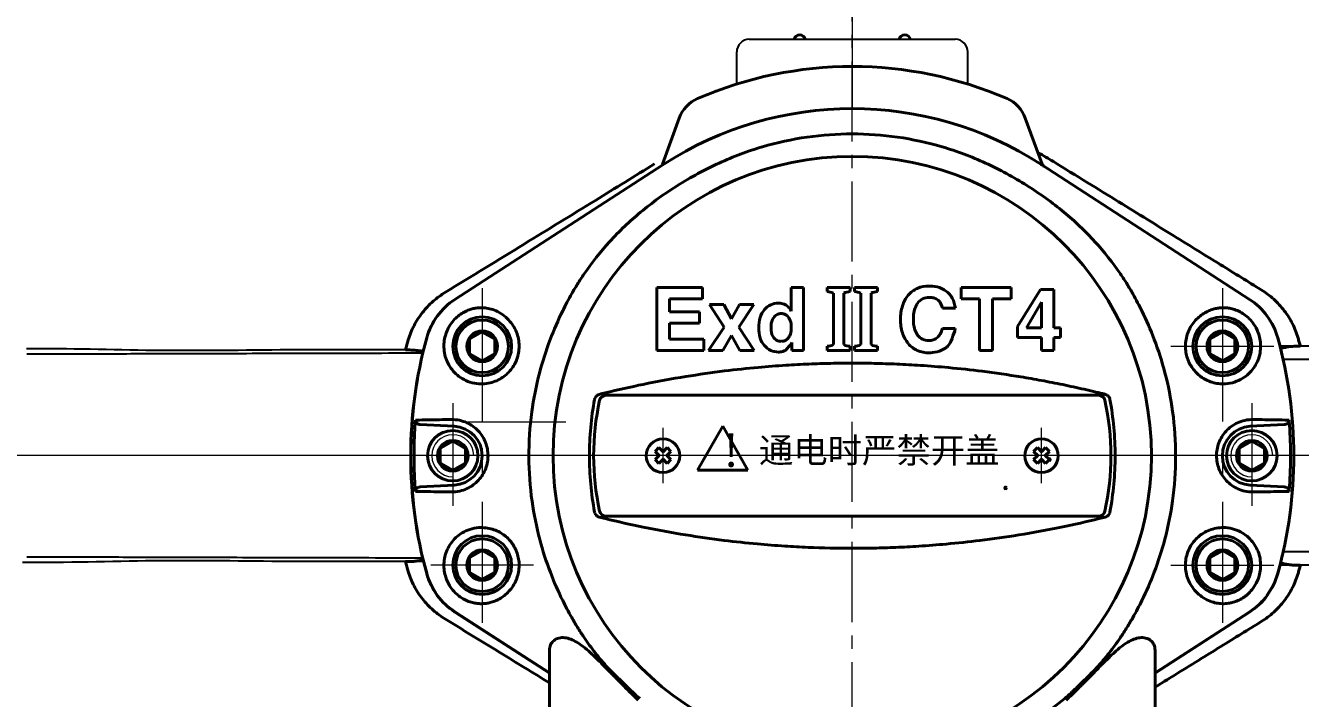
# Model space of a CAD drawing. Header units: millimetres. Extents: x 1758 to 4202, y 581 to 2263.
# Drawn here: x 2433.2 to 2736.7, y 1744.8 to 1904.9 of the extents above; entities that cross this region are included whole.
import ezdxf

# ---------------------------------------------------------------- set-up
doc = ezdxf.new("R2010")
doc.units = ezdxf.units.MM
doc.linetypes.add('CENTER', pattern=[50.8, 31.75, -6.35, 6.35, -6.35])
doc.linetypes.add('CENTER2', pattern=[28.575, 19.05, -3.175, 3.175, -3.175])
for name, color, linetype, lineweight in [('1CEN', 4, 'CENTER2', 9), ('3-细实线', 5, 'Continuous', 9), ('center', 1, 'CENTER', 9), ('中心线', 14, 'CENTER', 9), ('尺寸', 3, 'Continuous', 9), ('标注', 3, 'Continuous', 13), ('粗实线', 7, 'Continuous', 40)]:
    doc.layers.add(name, color=color, linetype=linetype, lineweight=lineweight)
doc.styles.add('01', font='txt.shx')
doc.styles.add('STYLE1', font='txt.shx', dxfattribs={"width": 0.8, "height": 3, "bigfont": 'gbcbig.shx'})
doc.dimstyles.new('工程标注', dxfattribs={"dimtxt": 6, "dimasz": 5, "dimexe": 1, "dimexo": 0, "dimgap": 1, "dimtad": 1, "dimdec": 0, "dimdsep": 46, "dimtxsty": 'STYLE1', "dimcen": 1, "dimclrd": 256, "dimclrt": 256, "dimadec": 0, "dimazin": 2, "dimtfac": 1, "dimtdec": 0, "dimtmove": 0, "dimatfit": 3, "dimfxl": 0, "dimtolj": 1, "dimarcsym": 0})

# ---------------------------------------------------------------- blocks, each defined once
blk = doc.blocks.new('*D23')
at = {"layer": 'DEFPOINTS', "color": 0, "ltscale": 10, "transparency": 16777216}
for p in [(3073.65, 2151.74), (2110.95, 2095.16), (3073.65, 1889.99)]:
    blk.add_point(p, dxfattribs=at)
at = {"layer": '尺寸', "color": 0, "lineweight": -2, "ltscale": 10, "transparency": 16777216}
for p, q in [((2110.95, 2095.16), (2110.95, 2152.74)), ((3073.65, 1889.99), (3073.65, 2152.74))]:
    blk.add_line(p, q, dxfattribs=at)
at = {"layer": '尺寸', "lineweight": -2, "ltscale": 10, "transparency": 16777216}
blk.add_line((2115.95, 2151.74), (3068.65, 2151.74), dxfattribs=at)
at = {"layer": '尺寸', "ltscale": 10, "transparency": 16777216}
for points in [[(2115.95, 2152.57), (2115.95, 2150.91), (2110.95, 2151.74)], [(3068.65, 2152.57), (3068.65, 2150.91), (3073.65, 2151.74)]]:
    blk.add_solid(points, dxfattribs=at)
at = {"layer": '尺寸', "ltscale": 10, "transparency": 16777216, "insert": (2592.3, 2160.24), "char_height": 3, "attachment_point": 5, "style": 'STYLE1'}
blk.add_mtext('\\A1;{\\H5x;963}', dxfattribs=at)

msp = doc.modelspace()

# ---------------------------------------------------------------- hatches: boundary and pattern name
at = {"layer": '粗实线'}
for points in [[(2676.73, 1801.611, 1), (2677.13, 1801.611, 1)], [(2666.279, 1794.879, 1), (2666.679, 1794.879, 1)]]:
    msp.add_hatch(color=256, dxfattribs=at).paths.add_polyline_path(points)

# ---------------------------------------------------------------- linework, layer by layer
at = {"color": 7, "linetype": 'Continuous'}
for p, q in [((2605.497, 1901.593), (2654.497, 1901.593)), ((2602.497, 1890.984), (2602.497, 1898.593)), ((2657.497, 1890.984), (2657.497, 1898.593)), ((2585.193, 1871.867), (2535.526, 1839.744)), ((2724.468, 1839.744), (2674.801, 1871.867)), ((2535.526, 1765.442), (2557.93, 1750.952)), ((2702.064, 1750.952), (2724.468, 1765.442))]:
    msp.add_line(p, q, dxfattribs=at)
for centre, radius, start, end in [((2605.497, 1898.593), 3, 90, 180), ((2654.497, 1898.593), 3, 0, 90), ((2629.997, 1802.593), 82.5, 57.10668, 122.89332), ((2544.215, 1826.309), 16, 122.89332, 164.54569), ((2715.779, 1826.309), 16, 15.45431, 57.10668), ((2629.997, 1802.593), 105, 164.54569, 195.45431), ((2629.997, 1802.593), 105, 344.54569, 15.45431), ((2544.215, 1778.877), 16, 195.45431, 237.10668), ((2715.779, 1778.877), 16, 302.89332, 344.54569)]:
    msp.add_arc(centre, radius, start, end, dxfattribs=at)
for points, start_tangent, end_tangent in [([(2524.247, 1827.728), (2495.867, 1827.72), (2463.738, 1827.573), (2433.483, 1827.955)], (-0.9999996, 0.0009144), (-0.999906, -0.0137125)), ([(2527.854, 1826.92), (2514.729, 1826.889), (2502.439, 1826.859), (2491.065, 1826.83), (2480.636, 1826.803), (2471.087, 1826.776), (2462.333, 1826.752), (2454.288, 1826.728), (2446.863, 1826.706), (2439.966, 1826.685), (2433.497, 1826.665)], (-0.9999975, -0.0022498), (-0.999995, -0.0031509)), ([(2433.497, 1778.521), (2439.974, 1778.501), (2446.915, 1778.48), (2454.405, 1778.457), (2462.521, 1778.434), (2471.338, 1778.409), (2480.93, 1778.382), (2491.365, 1778.355), (2502.696, 1778.326), (2514.895, 1778.296), (2527.854, 1778.266)], (0.999995, -0.0031509), (0.9999975, -0.0022498)), ([(2432.497, 1777.25), (2463.74, 1777.613), (2495.868, 1777.466), (2528.049, 1777.463)], (0.999906, -0.0137125), (0.9999996, 0.0009144))]:
    msp.add_spline(points, degree=3, dxfattribs=dict(at, start_tangent=start_tangent, end_tangent=end_tangent))
for points, knots in [([(2907.997, 1828.553), (2898.65, 1828.597), (2878.845, 1828.656), (2849.15, 1828.667), (2819.096, 1828.647), (2789.794, 1828.635), (2760.731, 1828.632), (2741.374, 1828.618), (2731.724, 1828.605)], [69.5045355, 69.5045355, 69.5045355, 69.5045355, 97.5455312, 128.9203692, 158.5882228, 187.7080065, 216.8269769, 245.7774493, 245.7774493, 245.7774493, 245.7774493]), ([(2907.997, 1825.294), (2902.681, 1825.306), (2890.213, 1825.331), (2869.99, 1825.366), (2846.647, 1825.397), (2821.316, 1825.422), (2793.786, 1825.442), (2763.938, 1825.453), (2743.231, 1825.454), (2732.478, 1825.453)], [69.5005712, 69.5005712, 69.5005712, 69.5005712, 85.4477395, 106.904581, 130.1700807, 155.4757981, 182.8995495, 212.7602125, 245.0191428, 245.0191428, 245.0191428, 245.0191428]), ([(2731.724, 1776.581), (2741.374, 1776.568), (2751.36, 1776.561), (2761.346, 1776.557), (2761.682, 1776.557)], [0, 0, 0, 0, 28.9496047, 29.9580556, 29.9580556, 29.9580556, 29.9580556])]:
    msp.add_open_spline(points, degree=3, knots=knots, dxfattribs=at)
msp.add_open_spline([(2732.478, 1779.733), (2742.213, 1779.732), (2751.948, 1779.732), (2761.682, 1779.734)], degree=3, dxfattribs=at)
at = {"layer": '1CEN', "color": 1}
for p, q in [((2629.997, 1505.808), (2629.997, 2085.56)), ((3097.997, 1802.593), (2176.178, 1802.593))]:
    msp.add_line(p, q, dxfattribs=at)
at = {"layer": '3-细实线', "color": 1}
msp.add_line((2757.385, 1802.593), (2093.072, 1802.593), dxfattribs=at)
at = {"layer": 'center', "ltscale": 10}
msp.add_line((2629.997, 2061.907), (2629.997, 1884.996), dxfattribs=at)
at = {"layer": 'DEFPOINTS', "color": 0, "linetype": 'ByBlock'}
msp.add_point((2631.175, 1798.505), dxfattribs=at)
at = {"layer": '中心线'}
for p, q in [((2541.915, 1842.408), (2541.915, 1762.778)), ((2718.079, 1842.408), (2718.079, 1762.778)), ((2705.838, 1828.566), (2730.32, 1828.566)), ((2534.908, 1815.08), (2534.908, 1790.599)), ((2725.086, 1815.08), (2725.086, 1790.599)), ((2561.853, 1810.519), (2537.371, 1810.519)), ((2584.955, 1796.006), (2584.955, 1809.18)), ((2584.955, 1796.006), (2584.955, 1809.18)), ((2675.039, 1796.006), (2675.039, 1809.18)), ((2675.039, 1796.006), (2675.039, 1809.18)), ((2554.156, 1776.518), (2529.674, 1776.518)), ((2705.838, 1776.518), (2730.32, 1776.518))]:
    msp.add_line(p, q, dxfattribs=at)
at = {"layer": '标注'}
for centre in [(2534.908, 1802.542), (2725.086, 1802.542)]:
    msp.add_arc(centre, 5.004, 0.58189, 270, dxfattribs=at)
at = {"layer": '粗实线', "color": 0}
for p, q in [((2584.822, 1871.909), (2588.813, 1882.874)), ((2671.181, 1882.874), (2675.172, 1871.909)), ((2535.437, 1839.728), (2584.9, 1871.718)), ((2674.765, 1871.921), (2674.839, 1871.877)), ((2674.843, 1871.881), (2675.094, 1871.718)), ((2724.557, 1839.728), (2675.094, 1871.718)), ((2583.488, 1827.566), (2583.488, 1842.58)), ((2583.488, 1842.58), (2594.326, 1842.58)), ((2594.326, 1839.889), (2594.326, 1842.58)), ((2618.391, 1842.58), (2615.476, 1842.58)), ((2615.476, 1842.58), (2615.476, 1836.923)), ((2618.391, 1827.566), (2618.391, 1842.58)), ((2629.497, 1842.58), (2623.991, 1842.58)), ((2623.991, 1842.58), (2623.991, 1841.579)), ((2629.497, 1841.579), (2629.497, 1842.58)), ((2636.003, 1842.58), (2630.497, 1842.58)), ((2630.497, 1842.58), (2630.497, 1841.579)), ((2636.003, 1841.579), (2636.003, 1842.58)), ((2655.881, 1842.58), (2655.881, 1839.889)), ((2667.806, 1842.58), (2655.881, 1842.58)), ((2667.806, 1839.889), (2667.806, 1842.58)), ((2674.778, 1842.07), (2669.356, 1833.274)), ((2677.958, 1842.07), (2674.778, 1842.07)), ((2677.958, 1832.978), (2677.958, 1842.07)), ((2586.488, 1839.889), (2594.326, 1839.889)), ((2586.488, 1836.8), (2586.488, 1839.889)), ((2625.493, 1841.176), (2625.493, 1828.969)), ((2627.995, 1828.969), (2627.995, 1841.176)), ((2631.999, 1841.176), (2631.999, 1828.969)), ((2634.501, 1828.969), (2634.501, 1841.176)), ((2655.881, 1839.889), (2660.315, 1839.889)), ((2660.315, 1839.889), (2660.315, 1827.566)), ((2663.372, 1827.566), (2663.372, 1839.889)), ((2663.372, 1839.889), (2667.806, 1839.889)), ((2671.506, 1832.978), (2675.074, 1839.083)), ((2675.074, 1839.083), (2675.074, 1832.978)), ((2593.643, 1836.8), (2586.488, 1836.8)), ((2593.643, 1834.109), (2593.643, 1836.8)), ((2599.463, 1838.523), (2595.998, 1838.523)), ((2595.998, 1838.523), (2599.504, 1833.11)), ((2601.268, 1835.139), (2599.463, 1838.523)), ((2603.163, 1838.523), (2601.268, 1835.139)), ((2603.021, 1833.11), (2606.578, 1838.523)), ((2606.578, 1838.523), (2603.163, 1838.523)), ((2651.477, 1837.616), (2654.535, 1837.616)), ((2586.488, 1834.109), (2593.643, 1834.109)), ((2586.488, 1830.256), (2586.488, 1834.109)), ((2599.504, 1833.11), (2595.784, 1827.566)), ((2606.67, 1827.566), (2603.021, 1833.11)), ((2669.356, 1833.274), (2669.356, 1830.695)), ((2675.074, 1832.978), (2671.506, 1832.978)), ((2679.579, 1832.978), (2677.958, 1832.978)), ((2679.579, 1830.695), (2679.579, 1832.978)), ((2594.673, 1830.256), (2586.488, 1830.256)), ((2594.673, 1827.566), (2594.673, 1830.256)), ((2599.198, 1827.566), (2601.268, 1831.164)), ((2601.268, 1831.164), (2603.214, 1827.566)), ((2654.505, 1832.784), (2651.447, 1832.784)), ((2669.356, 1830.695), (2675.074, 1830.695)), ((2675.074, 1830.695), (2675.074, 1827.566)), ((2677.958, 1827.566), (2677.958, 1830.695)), ((2677.958, 1830.695), (2679.579, 1830.695)), ((2594.673, 1827.566), (2583.488, 1827.566)), ((2595.784, 1827.566), (2599.198, 1827.566)), ((2603.214, 1827.566), (2606.67, 1827.566)), ((2615.629, 1829.461), (2615.629, 1827.566)), ((2615.629, 1827.566), (2618.391, 1827.566)), ((2623.991, 1828.566), (2623.991, 1827.566)), ((2623.991, 1827.566), (2629.497, 1827.566)), ((2629.497, 1827.566), (2629.497, 1828.566)), ((2630.497, 1828.566), (2630.497, 1827.566)), ((2630.497, 1827.566), (2636.003, 1827.566)), ((2636.003, 1827.566), (2636.003, 1828.566)), ((2660.315, 1827.566), (2663.372, 1827.566)), ((2675.074, 1827.566), (2677.958, 1827.566)), ((2688.657, 1816.916), (2571.337, 1816.916)), ((2688.657, 1816.916), (2571.337, 1816.916)), ((2688.657, 1816.916), (2571.337, 1816.916)), ((2688.657, 1816.916), (2571.337, 1816.916)), ((2526.028, 1811.023), (2526.268, 1811.024)), ((2527.171, 1809.964), (2535.275, 1809.539)), ((2724.719, 1809.539), (2732.823, 1809.964)), ((2733.726, 1811.024), (2733.966, 1811.023)), ((2526.268, 1794.061), (2526.028, 1794.061)), ((2535.275, 1795.545), (2527.171, 1795.121)), ((2732.823, 1795.121), (2724.719, 1795.545)), ((2733.966, 1794.061), (2733.726, 1794.061)), ((2571.337, 1788.169), (2688.657, 1788.169)), ((2571.337, 1788.169), (2688.657, 1788.169)), ((2557.93, 1750.809), (2535.437, 1765.357)), ((2724.557, 1765.357), (2702.064, 1750.809)), ((2557.93, 1756.265), (2557.93, 1756.269)), ((2557.93, 1717.963), (2557.93, 1756.253)), ((2702.064, 1717.963), (2702.064, 1756.258))]:
    msp.add_line(p, q, dxfattribs=at)
at = {"layer": '粗实线'}
for p, q in [((2538.915, 1830.27), (2538.915, 1826.863)), ((2541.939, 1832.017), (2538.964, 1830.355)), ((2541.939, 1832.017), (2544.89, 1830.313)), ((2544.915, 1830.27), (2544.915, 1826.862)), ((2715.079, 1830.27), (2715.079, 1826.863)), ((2718.104, 1832.017), (2715.129, 1830.355)), ((2718.103, 1832.017), (2721.055, 1830.313)), ((2721.079, 1830.27), (2721.079, 1826.862)), ((2541.939, 1825.116), (2538.964, 1826.778)), ((2541.939, 1825.116), (2544.89, 1826.82)), ((2718.104, 1825.116), (2715.129, 1826.778)), ((2718.103, 1825.116), (2721.055, 1826.82)), ((2534.933, 1805.992), (2531.957, 1804.33)), ((2534.932, 1805.992), (2537.884, 1804.288)), ((2725.111, 1805.992), (2722.135, 1804.33)), ((2725.11, 1805.992), (2728.061, 1804.288)), ((2531.908, 1804.246), (2531.908, 1800.839)), ((2537.908, 1804.246), (2537.908, 1800.838)), ((2583.064, 1803.575), (2583.973, 1804.484)), ((2583.064, 1803.575), (2583.973, 1804.484)), ((2584.047, 1802.593), (2583.064, 1803.575)), ((2584.047, 1802.593), (2583.064, 1803.575)), ((2583.973, 1804.484), (2584.955, 1803.501)), ((2583.973, 1804.484), (2584.955, 1803.501)), ((2584.955, 1803.501), (2585.937, 1804.484)), ((2584.955, 1803.501), (2585.937, 1804.484)), ((2586.846, 1803.575), (2585.863, 1802.593)), ((2586.846, 1803.575), (2585.863, 1802.593)), ((2585.937, 1804.484), (2586.846, 1803.575)), ((2585.937, 1804.484), (2586.846, 1803.575)), ((2674.057, 1804.484), (2673.148, 1803.575)), ((2674.057, 1804.484), (2673.148, 1803.575)), ((2673.148, 1803.575), (2674.131, 1802.593)), ((2673.148, 1803.575), (2674.131, 1802.593)), ((2675.039, 1803.501), (2674.057, 1804.484)), ((2675.039, 1803.501), (2674.057, 1804.484)), ((2676.021, 1804.484), (2675.039, 1803.501)), ((2676.021, 1804.484), (2675.039, 1803.501)), ((2675.948, 1802.593), (2676.93, 1803.575)), ((2675.948, 1802.593), (2676.93, 1803.575)), ((2676.93, 1803.575), (2676.021, 1804.484)), ((2676.93, 1803.575), (2676.021, 1804.484)), ((2722.086, 1804.246), (2722.086, 1800.839)), ((2728.086, 1804.246), (2728.086, 1800.838)), ((2534.933, 1799.092), (2531.957, 1800.754)), ((2534.932, 1799.092), (2537.884, 1800.796)), ((2583.064, 1801.611), (2584.047, 1802.593)), ((2583.064, 1801.611), (2584.047, 1802.593)), ((2583.973, 1800.702), (2583.064, 1801.611)), ((2583.973, 1800.702), (2583.064, 1801.611)), ((2584.955, 1801.685), (2583.973, 1800.702)), ((2584.955, 1801.685), (2583.973, 1800.702)), ((2585.937, 1800.702), (2584.955, 1801.685)), ((2585.937, 1800.702), (2584.955, 1801.685)), ((2585.863, 1802.593), (2586.846, 1801.611)), ((2585.863, 1802.593), (2586.846, 1801.611)), ((2586.846, 1801.611), (2585.937, 1800.702)), ((2586.846, 1801.611), (2585.937, 1800.702)), ((2674.131, 1802.593), (2673.148, 1801.611)), ((2674.131, 1802.593), (2673.148, 1801.611)), ((2673.148, 1801.611), (2674.057, 1800.702)), ((2673.148, 1801.611), (2674.057, 1800.702)), ((2674.057, 1800.702), (2675.039, 1801.685)), ((2674.057, 1800.702), (2675.039, 1801.685)), ((2675.039, 1801.685), (2676.021, 1800.702)), ((2675.039, 1801.685), (2676.021, 1800.702)), ((2676.93, 1801.611), (2675.948, 1802.593)), ((2676.93, 1801.611), (2675.948, 1802.593)), ((2676.021, 1800.702), (2676.93, 1801.611)), ((2676.021, 1800.702), (2676.93, 1801.611)), ((2725.111, 1799.092), (2722.135, 1800.754)), ((2725.11, 1799.092), (2728.061, 1800.796)), ((2541.939, 1779.968), (2538.964, 1778.306)), ((2541.939, 1779.968), (2544.89, 1778.264)), ((2718.104, 1779.968), (2715.129, 1778.306)), ((2718.103, 1779.968), (2721.055, 1778.264)), ((2538.915, 1778.221), (2538.915, 1774.815)), ((2544.915, 1778.222), (2544.915, 1774.814)), ((2715.079, 1778.221), (2715.079, 1774.815)), ((2721.079, 1778.222), (2721.079, 1774.814)), ((2541.939, 1773.068), (2538.964, 1774.73)), ((2541.939, 1773.068), (2544.89, 1774.772)), ((2718.104, 1773.068), (2715.129, 1774.73)), ((2718.103, 1773.068), (2721.055, 1774.772))]:
    msp.add_line(p, q, dxfattribs=at)
at = {"layer": '粗实线', "color": 2}
for p, q in [((2593.167, 1799.146), (2599.167, 1809.538)), ((2605.167, 1799.146), (2599.167, 1809.538)), ((2593.167, 1799.146), (2605.167, 1799.146))]:
    msp.add_line(p, q, dxfattribs=at)
at = {"layer": '粗实线', "color": 0}
for centre, radius in [((2629.997, 1802.542), 71.203), ((2541.915, 1828.566), 7.007), ((2718.079, 1828.566), 7.007), ((2534.908, 1802.542), 6.004), ((2725.086, 1802.542), 6.004), ((2541.915, 1776.518), 7.007), ((2718.079, 1776.518), 7.007)]:
    msp.add_circle(centre, radius, dxfattribs=at)
at = {"layer": '粗实线'}
for centre, radius in [((2541.915, 1828.566), 6.25), ((2718.079, 1828.566), 6.25), ((2541.915, 1828.566), 3.65), ((2718.079, 1828.566), 3.65), ((2534.908, 1802.542), 3.65), ((2584.955, 1802.542), 4), ((2584.955, 1802.542), 4), ((2675.039, 1802.542), 4), ((2675.039, 1802.542), 4), ((2725.086, 1802.542), 3.65), ((2676.93, 1801.611), 0.2), ((2666.479, 1794.879), 0.2), ((2541.915, 1776.518), 6.25), ((2718.079, 1776.518), 6.25), ((2541.915, 1776.518), 3.65), ((2718.079, 1776.518), 3.65)]:
    msp.add_circle(centre, radius, dxfattribs=at)
for centre in [(2617.497, 1901.289), (2642.497, 1901.289)]:
    msp.add_arc(centre, 1.358, 12.91731, 167.08269, dxfattribs=at)
at = {"layer": '粗实线', "color": 0}
for centre, radius, start, end in [((2629.997, 1802.542), 92.586, 66.54893, 113.45107), ((2629.997, 1802.542), 82.577, 57.10668, 122.89332), ((2596.337, 1880.135), 8.007, 113.45107, 160), ((2663.657, 1880.135), 8.007, 20, 66.54893), ((2676.112, 1872.252), 1.001, 200, 237.10668), ((2544.135, 1826.28), 16.015, 122.89332, 164.54569), ((2715.859, 1826.28), 16.015, 15.45431, 57.10668), ((2629.997, 1802.542), 105.098, 164.54569, 195.45431), ((2629.997, 1802.542), 105.098, 344.54569, 15.45431), ((2629.997, 1802.542), 61.558, 167.62357, 192.37643), ((2629.997, 1802.542), 61.558, 167.62357, 192.37643), ((2571.337, 1815.414), 1.501, 90, 167.62357), ((2571.337, 1815.414), 1.501, 90, 167.62357), ((2688.657, 1815.414), 1.501, 12.37643, 90), ((2688.657, 1815.414), 1.501, 12.37643, 90), ((2629.997, 1802.542), 61.558, 347.62357, 12.37643), ((2629.997, 1802.542), 61.558, 347.62357, 12.37643), ((2534.908, 1802.542), 7.007, 273, 87), ((2725.086, 1802.542), 7.007, 93, 267), ((2571.337, 1789.67), 1.501, 192.37643, 270), ((2571.337, 1789.67), 1.501, 192.37643, 270), ((2688.657, 1789.67), 1.501, 270, 347.62357), ((2688.657, 1789.67), 1.501, 270, 347.62357), ((2544.135, 1778.804), 16.015, 195.45431, 237.10668), ((2715.859, 1778.804), 16.015, 302.89332, 344.54569)]:
    msp.add_arc(centre, radius, start, end, dxfattribs=at)
for points, start_tangent, end_tangent in [([(2598.303, 1872.156), (2608.622, 1876.02), (2619.257, 1878.328), (2629.997, 1879.088)], (0.9087927, 0.417248), (1, 0.0000231)), ([(2629.997, 1879.088), (2640.738, 1878.328), (2651.374, 1876.02), (2661.693, 1872.156)], (1, -0.0000233), (0.9087812, -0.417273)), ([(2677.876, 1872.503), (2674.286, 1874.595)], (-0.8516479, 0.5241143), (-0.8757212, 0.4828171)), ([(2727.311, 1842.011), (2722.618, 1844.911), (2717.656, 1847.976), (2712.328, 1851.266), (2706.549, 1854.833), (2700.25, 1858.72), (2693.379, 1862.957), (2685.914, 1867.555), (2677.876, 1872.503)], (-0.8507227, 0.5256148), (-0.851664, 0.5240882)), ([(2582.962, 1871.975), (2568.847, 1863.286), (2551.911, 1852.894), (2533.177, 1841.432)], (-0.8512709, -0.5247264), (-0.8534314, -0.5212051)), ([(2566.167, 1845.794), (2572.239, 1853.455), (2579.619, 1860.464), (2588.412, 1866.816), (2598.303, 1872.156)], (0.5644465, 0.8254696), (0.9088874, 0.4170416)), ([(2661.693, 1872.156), (2671.584, 1866.815), (2680.377, 1860.463), (2687.757, 1853.453), (2693.828, 1845.792)], (0.9088763, -0.4170657), (0.564428, -0.8254823)), ([(2674.839, 1871.877), (2674.971, 1871.796)], (0.8562259, -0.5166017), (0.8494855, -0.527612)), ([(2674.971, 1871.796), (2675.094, 1871.718)], (0.8494855, -0.5276119), (0.8396842, -0.543075)), ([(2561.073, 1836.998), (2562.097, 1839.002), (2563.258, 1841.114), (2564.597, 1843.367), (2566.167, 1845.794)], (0.4421302, 0.8969509), (0.5607432, 0.8279897)), ([(2693.828, 1845.792), (2695.425, 1843.322), (2696.774, 1841.047), (2697.926, 1838.946), (2698.921, 1836.996)], (0.5607257, -0.8280016), (0.4421039, -0.8969638)), ([(2643.323, 1840.724), (2645.475, 1842.356), (2648.277, 1842.906)], (0.645459, 0.7637949), (1, -0.0000002)), ([(2648.277, 1842.906), (2649.101, 1842.867), (2651.263, 1842.315)], (1, -0.0000002), (0.912923, -0.4081318)), ([(2651.263, 1842.315), (2652.459, 1841.595), (2653.391, 1840.641)], (0.912923, -0.4081318), (0.6026759, -0.7979861)), ([(2533.177, 1841.432), (2530.242, 1839.271), (2527.697, 1836.586), (2525.688, 1833.476), (2524.324, 1830.092)], (-0.8533552, -0.52133), (-0.2828187, -0.9591734)), ([(2625.493, 1841.176), (2623.991, 1841.579)], (-0.8660254, 0.5), (-1, 0)), ([(2629.497, 1841.579), (2627.995, 1841.176)], (-1, 0), (-0.8660254, -0.5)), ([(2631.999, 1841.176), (2630.497, 1841.579)], (-0.8660254, 0.5), (-1, 0)), ([(2636.003, 1841.579), (2634.501, 1841.176)], (-1, 0), (-0.8660254, -0.5)), ([(2641.488, 1834.976), (2641.956, 1838.227), (2643.323, 1840.724)], (0, 1), (0.645459, 0.7637949)), ([(2648.338, 1840.215), (2646.73, 1839.861), (2645.535, 1838.808)], (-1, 0), (-0.5770303, -0.8167228)), ([(2651.477, 1837.616), (2650.426, 1839.531), (2649.454, 1840.061), (2648.338, 1840.215)], (-0.2290388, 0.9734173), (-1, 0)), ([(2653.391, 1840.641), (2653.789, 1840.013), (2654.535, 1837.616)], (0.6026759, -0.7979861), (0.1567645, -0.987636)), ([(2736.108, 1830.533), (2734.787, 1833.904), (2732.828, 1837.031), (2730.3, 1839.771), (2727.311, 1842.011)], (-0.2766196, 0.9609795), (-0.8506845, 0.5256767)), ([(2533.258, 1831.456), (2534.079, 1833.289), (2535.108, 1834.713), (2536.193, 1835.759), (2537.343, 1836.555), (2538.534, 1837.134), (2539.562, 1837.47), (2540.439, 1837.647), (2541.197, 1837.726)], (0.3077109, 0.9514799), (0.998297, 0.0583354)), ([(2541.197, 1837.726), (2542.584, 1837.694), (2544.035, 1837.414), (2545.58, 1836.817), (2547.143, 1835.828), (2548.517, 1834.496)], (0.9983026, 0.0582402), (0.6416525, -0.7669955)), ([(2561.072, 1768.089), (2558.135, 1774.823), (2555.619, 1782.617), (2553.782, 1791.711), (2553.025, 1802.241), (2553.724, 1812.949), (2555.553, 1822.216), (2558.093, 1830.151), (2561.073, 1836.998)], (-0.443043, 0.8965004), (0.4430777, 0.8964832)), ([(2607.74, 1832.988), (2608.075, 1835.432), (2609.085, 1837.289)], (0, 1), (0.6532333, 0.7571567)), ([(2609.085, 1837.289), (2610.592, 1838.46), (2612.408, 1838.849)], (0.6532333, 0.7571567), (1, -0.0000004)), ([(2613.101, 1836.352), (2612.097, 1836.128), (2611.314, 1835.457)], (-1, -0.000001), (-0.6000002, -0.7999998)), ([(2612.408, 1838.849), (2612.859, 1838.824), (2614.08, 1838.451)], (1, -0.0000004), (0.887217, -0.4613523)), ([(2614.465, 1835.86), (2613.857, 1836.226), (2613.101, 1836.352)], (-0.7425702, 0.6697682), (-1, -0.000001)), ([(2614.08, 1838.451), (2614.476, 1838.188), (2615.476, 1836.923)], (0.887217, -0.4613523), (0.493605, -0.8696862)), ([(2645.535, 1838.808), (2645.095, 1838.028), (2644.546, 1834.966)], (-0.5770303, -0.8167228), (0, -1)), ([(2698.921, 1836.996), (2701.891, 1830.177), (2704.425, 1822.276), (2706.256, 1813.052), (2706.969, 1802.384), (2706.225, 1791.805), (2704.389, 1782.673), (2701.868, 1774.846), (2698.921, 1768.087)], (0.4430515, -0.8964962), (-0.4430715, -0.8964863)), ([(2711.477, 1834.495), (2712.502, 1835.539), (2713.654, 1836.392), (2714.815, 1837.004), (2715.914, 1837.402), (2716.934, 1837.63), (2717.89, 1837.73), (2718.797, 1837.726)], (0.641696, 0.7669591), (0.9982931, -0.058402)), ([(2718.797, 1837.726), (2719.795, 1837.608), (2720.966, 1837.313), (2722.309, 1836.744), (2723.603, 1835.915), (2724.771, 1834.841), (2725.856, 1833.388), (2726.736, 1831.456)], (0.9982982, -0.058316), (0.3078115, -0.9514474)), ([(2548.517, 1834.496), (2549.511, 1833.096), (2550.211, 1831.556), (2550.612, 1829.91), (2550.698, 1828.234), (2550.49, 1826.652), (2550.046, 1825.227), (2549.388, 1823.922), (2548.5, 1822.709), (2547.39, 1821.635), (2546.089, 1820.755), (2544.604, 1820.1), (2542.947, 1819.712), (2541.126, 1819.654)], (0.6542343, -0.7562919), (-0.997557, 0.0698569)), ([(2609.085, 1828.717), (2608.074, 1830.529), (2607.74, 1832.988)], (-0.6757247, 0.7371541), (0, 1)), ([(2611.314, 1835.457), (2611.02, 1834.963), (2610.655, 1833.029)], (-0.6000002, -0.7999998), (0, -1)), ([(2610.655, 1833.029), (2610.692, 1832.323), (2611.307, 1830.603)], (0, -1), (0.6090267, -0.7931497)), ([(2615.487, 1833.059), (2615.237, 1834.682), (2614.465, 1835.86)], (0, 1), (-0.7425702, 0.6697682)), ([(2614.611, 1830.348), (2615.282, 1831.486), (2615.487, 1833.059)], (0.725182, 0.6885572), (0, 1)), ([(2643.31, 1829.326), (2641.952, 1831.748), (2641.488, 1834.976)], (-0.6600673, 0.7512065), (0, 1)), ([(2644.546, 1834.966), (2644.604, 1833.862), (2645.543, 1831.243)], (0, -1), (0.6110519, -0.7915906)), ([(2718.868, 1819.654), (2717.179, 1819.695), (2715.636, 1820.021), (2714.235, 1820.581), (2712.989, 1821.339), (2711.907, 1822.265), (2711, 1823.331), (2710.291, 1824.481), (2709.761, 1825.732), (2709.412, 1827.12), (2709.288, 1828.64), (2709.431, 1830.213), (2709.848, 1831.74), (2710.532, 1833.179), (2711.477, 1834.495)], (-0.9975508, -0.0699453), (0.6541263, 0.7563854)), ([(2524.324, 1830.092), (2523.983, 1828.908), (2523.655, 1827.711)], (-0.2827421, -0.959196), (-0.2584711, -0.966019)), ([(2541.126, 1819.654), (2538.986, 1820.07), (2537.173, 1820.893), (2535.668, 1822.02), (2534.471, 1823.38), (2533.587, 1824.918), (2533.027, 1826.577), (2532.801, 1828.285), (2532.894, 1829.937), (2533.258, 1831.456)], (-0.9975619, 0.0697871), (0.3167231, 0.948518)), ([(2611.307, 1830.603), (2612.08, 1829.957), (2613.05, 1829.747)], (0.6090266, -0.7931498), (1, 0)), ([(2613.05, 1829.747), (2613.904, 1829.896), (2614.611, 1830.348)], (1, 0), (0.725182, 0.6885572)), ([(2645.543, 1831.243), (2646.719, 1830.265), (2648.236, 1829.94)], (0.6110519, -0.7915906), (1, 0.0000003)), ([(2648.236, 1829.94), (2649.252, 1830.093), (2650.122, 1830.552)], (1, 0.0000003), (0.7926245, 0.6097102)), ([(2650.122, 1830.552), (2650.894, 1831.486), (2651.447, 1832.784)], (0.7926245, 0.6097102), (0.3054289, 0.9522149)), ([(2654.505, 1832.784), (2653.736, 1830.444), (2652.641, 1828.487)], (-0.1663236, -0.9860712), (-0.7451518, -0.6668949)), ([(2726.736, 1831.456), (2727.099, 1829.941), (2727.193, 1828.287), (2726.968, 1826.582), (2726.409, 1824.922), (2725.526, 1823.383), (2724.33, 1822.023), (2722.825, 1820.895), (2721.011, 1820.071), (2718.868, 1819.654)], (0.3167233, -0.948518), (-0.9975507, -0.0699469)), ([(2736.641, 1828.607), (2736.379, 1829.572), (2736.108, 1830.533)], (-0.2575323, 0.9662697), (-0.2764916, 0.9610163)), ([(2527.827, 1827.179), (2527.074, 1827.489), (2526.195, 1827.61), (2525.026, 1827.689), (2523.655, 1827.711)], (0.2343975, 0.9721408), (-0.9999734, -0.007287)), ([(2609.085, 1828.768), (2610.592, 1827.598), (2612.408, 1827.209)], (0.6532333, -0.7571567), (1, 0.0000004)), ([(2612.408, 1827.209), (2612.859, 1827.234), (2614.08, 1827.606)], (1, 0.0000004), (0.887217, 0.4613523)), ([(2615.629, 1829.461), (2614.08, 1827.606)], (-0.3823529, -0.9240164), (-0.5946719, -0.8039685)), ([(2623.991, 1828.566), (2625.493, 1828.969)], (1, 0), (0.8660254, 0.5)), ([(2627.995, 1828.969), (2629.497, 1828.566)], (0.8660254, -0.5), (1, 0)), ([(2630.497, 1828.566), (2631.999, 1828.969)], (1, 0), (0.8660254, 0.5)), ([(2634.501, 1828.969), (2636.003, 1828.566)], (0.8660254, -0.5), (1, 0)), ([(2643.323, 1829.207), (2645.475, 1827.575), (2648.277, 1827.025)], (0.645459, -0.7637949), (1, 0.0000002)), ([(2648.277, 1827.025), (2649.101, 1827.064), (2651.263, 1827.617)], (1, 0.0000002), (0.912923, 0.4081318)), ([(2651.263, 1827.617), (2652.459, 1828.336), (2652.758, 1828.599)], (0.912923, 0.4081318), (0.6026759, 0.7979861)), ([(2736.641, 1828.607), (2735.148, 1828.571), (2733.838, 1828.45), (2732.834, 1828.267), (2732.014, 1827.803)], (-0.9999827, 0.0058788), (0.240354, -0.9706853)), ([(2571.196, 1817.491), (2580.253, 1819.523), (2590.408, 1821.383), (2599.626, 1822.696), (2607.635, 1823.553), (2614.194, 1824.059), (2619.679, 1824.348), (2624.932, 1824.511), (2629.997, 1824.563)], (0.9714839, 0.2371055), (1, 0)), ([(2629.997, 1824.563), (2635.2, 1824.507), (2640.617, 1824.335), (2646.248, 1824.03), (2652.886, 1823.504), (2660.943, 1822.624), (2670.127, 1821.294), (2675.05, 1820.436), (2680.103, 1819.448), (2685.196, 1818.342), (2687.725, 1817.75), (2688.824, 1817.485)], (1, 0), (0.9714598, -0.2372042)), ([(2568.663, 1789.129), (2567.438, 1802.542), (2568.663, 1815.955)], (-0.1810757, 0.9834692), (0.1810756, 0.9834692)), ([(2568.663, 1815.955), (2568.73, 1816.198)], (0.1810877, 0.983467), (0.3446143, 0.9387444)), ([(2568.73, 1816.198), (2569.023, 1816.686), (2569.326, 1816.944)], (0.3446143, 0.9387444), (0.8403584, 0.5420312)), ([(2569.326, 1816.944), (2569.775, 1817.14)], (0.8403584, 0.5420312), (0.9700691, 0.2428292)), ([(2569.775, 1817.14), (2571.196, 1817.491)], (0.970068, 0.2428335), (0.9714839, 0.2371055)), ([(2688.824, 1817.485), (2688.976, 1817.447), (2689.525, 1817.312)], (0.9714598, -0.2372042), (0.9707633, -0.2400387)), ([(2689.525, 1817.312), (2690.219, 1817.14)], (0.9707633, -0.2400387), (0.9700683, -0.2428323)), ([(2690.219, 1817.14), (2690.673, 1816.94)], (0.970068, -0.2428334), (0.8380329, -0.5456198)), ([(2690.673, 1816.94), (2690.976, 1816.681), (2691.266, 1816.194)], (0.8380329, -0.5456198), (0.3414592, -0.9398966)), ([(2691.266, 1816.194), (2691.331, 1815.955)], (0.3414593, -0.9398966), (0.1810935, -0.9834659)), ([(2691.331, 1815.955), (2692.556, 1802.542), (2691.331, 1789.129)], (0.1810757, -0.9834692), (-0.1810755, -0.9834692)), ([(2525.951, 1795.08), (2525.753, 1798.777), (2525.685, 1802.535), (2525.752, 1806.297), (2525.951, 1810)], (-0.0713681, 0.99745), (0.0713658, 0.9974502)), ([(2526.028, 1811.023), (2526.001, 1810.688), (2525.976, 1810.357), (2525.951, 1810)], (-0.0807725, -0.9967326), (-0.0713709, -0.9974498)), ([(2526.731, 1810.052), (2526.333, 1810.288), (2526.089, 1810.633), (2526.028, 1811.023)], (-0.9395975, 0.3422813), (0.0807725, 0.9967326)), ([(2526.268, 1811.024), (2529.011, 1811.069), (2531.775, 1811.115), (2534.562, 1811.16)], (0.9998637, 0.0165131), (0.9998654, 0.0164089)), ([(2527.171, 1809.964), (2526.731, 1810.052)], (-0.9986295, 0.052336), (-0.9396529, 0.3421294)), ([(2534.562, 1811.16), (2536.536, 1810.963), (2538.252, 1810.393), (2539.733, 1809.533), (2540.975, 1808.438), (2541.978, 1807.136), (2542.716, 1805.667), (2543.155, 1804.12), (2543.301, 1802.591), (2543.172, 1801.056), (2542.747, 1799.5), (2542.023, 1798.022), (2541.025, 1796.7), (2539.78, 1795.586), (2538.293, 1794.71), (2536.56, 1794.126), (2534.562, 1793.924)], (0.9998637, 0.0165071), (-0.9998659, 0.0163733)), ([(2725.432, 1793.924), (2723.458, 1794.121), (2721.742, 1794.692), (2720.261, 1795.552), (2719.019, 1796.647), (2718.016, 1797.948), (2717.278, 1799.417), (2716.839, 1800.964), (2716.693, 1802.493), (2716.822, 1804.029), (2717.247, 1805.584), (2717.971, 1807.063), (2718.969, 1808.384), (2720.214, 1809.498), (2721.701, 1810.374), (2723.434, 1810.958), (2725.432, 1811.16)], (-0.9998637, -0.0165071), (0.9998659, -0.0163733)), ([(2725.432, 1811.16), (2728.219, 1811.115), (2730.983, 1811.069), (2733.726, 1811.024)], (0.9998654, -0.016409), (0.9998636, -0.0165132)), ([(2733.263, 1810.052), (2732.823, 1809.964)], (-0.9396898, -0.3420278), (-0.9986295, -0.052336)), ([(2733.966, 1811.023), (2733.905, 1810.633), (2733.66, 1810.288), (2733.263, 1810.052)], (0.0807956, -0.9967307), (-0.9396545, -0.3421249)), ([(2733.966, 1811.023), (2733.993, 1810.688), (2734.018, 1810.357), (2734.043, 1810.005)], (0.0807956, -0.9967307), (0.0713601, -0.9974506)), ([(2734.043, 1810.005), (2734.242, 1806.301), (2734.309, 1802.542), (2734.242, 1798.783), (2734.043, 1795.084)], (0.0713681, -0.99745), (-0.0713658, -0.9974502)), ([(2526.028, 1794.061), (2526.001, 1794.396), (2525.976, 1794.728), (2525.951, 1795.08)], (-0.0807958, 0.9967307), (-0.0713601, 0.9974506)), ([(2526.028, 1794.061), (2526.089, 1794.451), (2526.334, 1794.797), (2526.731, 1795.032)], (-0.0807958, 0.9967307), (0.9396546, 0.3421247)), ([(2534.562, 1793.924), (2531.776, 1793.97), (2529.011, 1794.015), (2526.268, 1794.061)], (-0.9998654, 0.0164091), (-0.9998636, 0.0165132)), ([(2526.731, 1795.032), (2527.171, 1795.121)], (0.9396899, 0.3420277), (0.9986295, 0.052336)), ([(2733.726, 1794.061), (2730.983, 1794.015), (2728.219, 1793.97), (2725.432, 1793.924)], (-0.9998636, -0.0165131), (-0.9998654, -0.016409)), ([(2732.823, 1795.121), (2733.263, 1795.032)], (0.9986295, -0.052336), (0.939653, -0.342129)), ([(2733.263, 1795.032), (2733.661, 1794.797), (2733.905, 1794.451), (2733.966, 1794.061)], (0.9395978, -0.3422807), (-0.0807726, -0.9967326)), ([(2733.966, 1794.061), (2733.993, 1794.396), (2734.018, 1794.728), (2734.043, 1795.084)], (0.0807726, 0.9967326), (0.0713708, 0.9974499)), ([(2568.729, 1788.889), (2568.663, 1789.129)], (-0.3426981, 0.9394456), (-0.1810877, 0.9834669)), ([(2569.325, 1788.141), (2569.023, 1788.397), (2568.729, 1788.889)], (-0.8399654, 0.54264), (-0.3426981, 0.9394456)), ([(2569.775, 1787.945), (2569.325, 1788.141)], (-0.970067, 0.2428374), (-0.8399654, 0.54264)), ([(2571.196, 1787.593), (2569.775, 1787.945)], (-0.9714832, 0.2371086), (-0.9700672, 0.2428365)), ([(2629.997, 1780.521), (2619.474, 1780.745), (2613.936, 1781.042), (2607.428, 1781.551), (2599.488, 1782.405), (2590.342, 1783.712), (2580.243, 1785.564), (2571.196, 1787.593)], (-1, 0), (-0.9714832, 0.2371086)), ([(2688.798, 1787.593), (2679.756, 1785.565), (2669.61, 1783.706), (2660.396, 1782.392), (2652.385, 1781.534), (2645.821, 1781.027), (2640.332, 1780.737), (2635.073, 1780.573), (2629.997, 1780.522)], (-0.9714839, -0.2371055), (-1, 0)), ([(2690.219, 1787.945), (2688.798, 1787.593)], (-0.970068, -0.2428335), (-0.9714839, -0.2371055)), ([(2690.668, 1788.141), (2690.219, 1787.945)], (-0.8403942, -0.5419756), (-0.970069, -0.2428293)), ([(2691.264, 1788.886), (2690.972, 1788.398), (2690.668, 1788.141)], (-0.3445954, -0.9387513), (-0.8403942, -0.5419756)), ([(2691.331, 1789.129), (2691.264, 1788.886)], (-0.1810877, -0.983467), (-0.3445954, -0.9387513)), ([(2533.258, 1773.629), (2532.895, 1775.143), (2532.801, 1776.798), (2533.026, 1778.503), (2533.585, 1780.162), (2534.468, 1781.701), (2535.664, 1783.061), (2537.169, 1784.189), (2538.983, 1785.013), (2541.126, 1785.431)], (-0.3167151, 0.9485207), (0.9975507, 0.0699468)), ([(2541.126, 1785.431), (2542.815, 1785.389), (2544.358, 1785.064), (2545.759, 1784.503), (2547.005, 1783.745), (2548.087, 1782.819), (2548.994, 1781.754), (2549.703, 1780.603), (2550.233, 1779.352), (2550.582, 1777.964), (2550.706, 1776.445), (2550.563, 1774.871), (2550.146, 1773.345), (2549.463, 1771.906), (2548.518, 1770.59)], (0.9975508, 0.0699451), (-0.6540978, -0.75641)), ([(2711.477, 1770.589), (2710.483, 1771.989), (2709.782, 1773.528), (2709.382, 1775.174), (2709.296, 1776.85), (2709.504, 1778.432), (2709.948, 1779.858), (2710.606, 1781.163), (2711.494, 1782.376), (2712.604, 1783.449), (2713.905, 1784.329), (2715.39, 1784.985), (2717.047, 1785.372), (2718.868, 1785.431)], (-0.6542107, 0.7563123), (0.997557, -0.0698568)), ([(2718.868, 1785.431), (2721.008, 1785.014), (2722.821, 1784.191), (2724.326, 1783.064), (2725.523, 1781.705), (2726.407, 1780.167), (2726.967, 1778.507), (2727.193, 1776.799), (2727.1, 1775.147), (2726.736, 1773.628)], (0.9975619, -0.069787), (-0.3167163, -0.9485203)), ([(2523.655, 1777.373), (2525.015, 1777.394), (2526.182, 1777.473), (2527.074, 1777.595), (2527.827, 1777.905)], (0.9999734, -0.007287), (-0.2343978, 0.9721408)), ([(2523.655, 1777.373), (2523.983, 1776.176), (2524.324, 1774.992)], (0.25847, -0.9660193), (0.2827428, -0.9591958)), ([(2732.014, 1777.281), (2732.826, 1776.819), (2733.817, 1776.637), (2735.133, 1776.514), (2736.641, 1776.477)], (-0.2403544, -0.9706852), (0.9999827, 0.0058788)), ([(2736.108, 1774.551), (2736.379, 1775.512), (2736.641, 1776.477)], (0.2764913, 0.9610164), (0.2575322, 0.9662697)), ([(2524.324, 1774.992), (2525.686, 1771.612), (2527.695, 1768.5), (2530.238, 1765.816), (2533.177, 1763.653)], (0.2828595, -0.9591614), (0.853377, -0.5212942)), ([(2541.197, 1767.359), (2540.199, 1767.476), (2539.028, 1767.771), (2537.685, 1768.34), (2536.391, 1769.169), (2535.223, 1770.243), (2534.138, 1771.696), (2533.258, 1773.629)], (-0.9982982, 0.0583164), (-0.307804, 0.9514498)), ([(2726.736, 1773.628), (2725.915, 1771.795), (2724.886, 1770.371), (2723.8, 1769.325), (2722.651, 1768.529), (2721.46, 1767.95), (2720.431, 1767.615), (2719.555, 1767.437), (2718.797, 1767.359)], (-0.3077047, -0.9514819), (-0.998297, -0.0583357)), ([(2727.311, 1763.073), (2730.31, 1765.323), (2732.835, 1768.063), (2734.792, 1771.19), (2736.108, 1774.551)], (0.8506569, 0.5257213), (0.2765549, 0.9609981)), ([(2548.518, 1770.59), (2547.493, 1769.545), (2546.34, 1768.693), (2545.179, 1768.08), (2544.08, 1767.683), (2543.06, 1767.454), (2542.104, 1767.354), (2541.197, 1767.359)], (-0.6416681, -0.7669825), (-0.9982931, 0.0584025)), ([(2718.797, 1767.359), (2717.41, 1767.391), (2715.959, 1767.67), (2714.413, 1768.267), (2712.85, 1769.257), (2711.477, 1770.589)], (-0.9983026, -0.0582406), (-0.6416295, 0.7670147)), ([(2566.166, 1759.293), (2564.567, 1761.766), (2563.217, 1764.042), (2562.066, 1766.142), (2561.072, 1768.089)], (-0.5607198, 0.8280056), (-0.4420953, 0.8969681)), ([(2698.921, 1768.087), (2697.903, 1766.094), (2696.743, 1763.983), (2695.402, 1761.724), (2693.827, 1759.291)], (-0.4421238, -0.896954), (-0.5607386, -0.8279929)), ([(2533.177, 1763.653), (2552.038, 1752.112), (2557.931, 1748.5)], (0.8534299, -0.5212076), (0.8524468, -0.5228139)), ([(2702.064, 1747.484), (2706.629, 1750.301), (2712.397, 1753.861), (2717.707, 1757.14), (2722.644, 1760.189), (2727.311, 1763.073)], (0.8510493, 0.5250858), (0.8507226, 0.5256149)), ([(2557.93, 1756.269), (2558.204, 1757.584), (2559.006, 1758.611), (2560.173, 1759.177), (2561.555, 1759.252), (2562.987, 1758.889), (2564.418, 1758.183), (2565.933, 1757.148), (2567.613, 1755.741), (2569.509, 1753.943), (2571.656, 1751.769)], (0.0054108, 0.9999854), (0.6974735, -0.7166106)), ([(2571.845, 1752.064), (2568.862, 1755.613), (2566.166, 1759.293)], (-0.6685507, 0.7436666), (-0.5644216, 0.8254867)), ([(2693.827, 1759.291), (2691.131, 1755.612), (2688.149, 1752.064)], (-0.5644425, -0.8254724), (-0.6685592, -0.743659)), ([(2688.338, 1751.768), (2690.484, 1753.942), (2692.378, 1755.739), (2694.062, 1757.148), (2695.59, 1758.191), (2697.029, 1758.897), (2698.449, 1759.253), (2699.814, 1759.178), (2700.969, 1758.626), (2701.772, 1757.623), (2702.064, 1756.265)], (0.697495, 0.7165896), (0.0040636, -0.9999917)), ([(2571.656, 1751.769), (2573.768, 1749.621), (2575.689, 1747.693), (2577.451, 1745.963), (2579.076, 1744.434)], (0.6974971, -0.7165876), (0.738407, -0.6743553)), ([(2571.845, 1752.064), (2573.992, 1749.922), (2575.95, 1748.011), (2577.747, 1746.304), (2579.404, 1744.799)], (0.7027639, -0.7114232), (0.7499162, -0.6615329)), ([(2680.59, 1744.799), (2681.935, 1746.015), (2683.357, 1747.352), (2684.863, 1748.805), (2686.458, 1750.373), (2688.149, 1752.064)], (0.749912, 0.6615376), (0.7027638, 0.7114232)), ([(2680.918, 1744.434), (2682.237, 1745.67), (2683.632, 1747.026), (2685.108, 1748.496), (2686.674, 1750.074), (2688.338, 1751.768)], (0.7383995, 0.6743635), (0.6974929, 0.7165917)), ([(2680.591, 1744.799), (2674.831, 1740.413), (2668.496, 1736.421), (2661.692, 1732.928)], (-0.767612, -0.6409148), (-0.9088844, -0.4170481))]:
    msp.add_spline(points, degree=3, dxfattribs=dict(at, start_tangent=start_tangent, end_tangent=end_tangent))

# ---------------------------------------------------------------- texts
at = {"layer": '标注', "insert": (2607.779, 1806.833), "char_height": 6, "width": 111.35829, "attachment_point": 1, "style": '01'}
msp.add_mtext('{\\fSimSun|b0|i0|c134|p2;\\C0;通电时严禁开盖}', dxfattribs=at)
at = {"layer": '粗实线', "color": 2, "insert": (2598.517, 1807.685), "char_height": 7.8, "width": 867.42998, "attachment_point": 1, "style": '01'}
msp.add_mtext('{\\fKaiTi_GB2312|b0|i0|c134|p49;!}', dxfattribs=at)

# ---------------------------------------------------------------- dimensions: what is measured, and where the dimension line sits
at = {"layer": '尺寸', "ltscale": 10}
dim = msp.add_linear_dim(base=(3073.652, 2151.741), p1=(2110.949, 2095.16), p2=(3073.652, 1889.993), text='{\\H5x;<>}', dimstyle='工程标注', dxfattribs=at)
dim.commit()
dim.dimension.update_dxf_attribs({"geometry": '*D23', "text_midpoint": (2592.3, 2160.241)})

doc.saveas('drawing.dxf')
